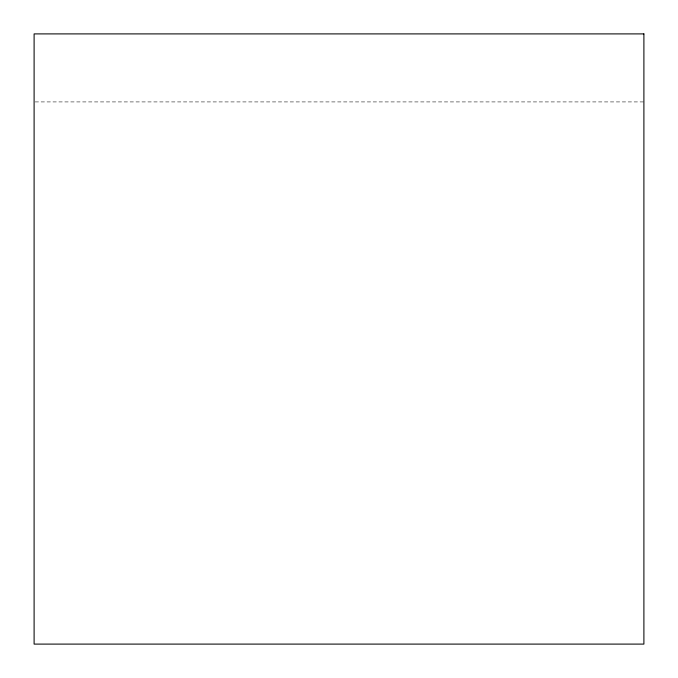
<?xml version="1.0" encoding="UTF-8"?>
<svg xmlns="http://www.w3.org/2000/svg" width="678" height="678" viewBox="0 0 678 678"><rect width="100%" height="100%" fill="white"/><g stroke="black" fill="none" stroke-linecap="round" stroke-linejoin="round"><path stroke-width="0.51" stroke-dasharray="3.39 2.54" d="M35.163 101.92L643.897 101.92"/><path stroke-width="1.02" d="M643.897 33.9L34.103 33.9L34.103 644.1L643.897 644.1L643.897 33.9"/></g></svg>
